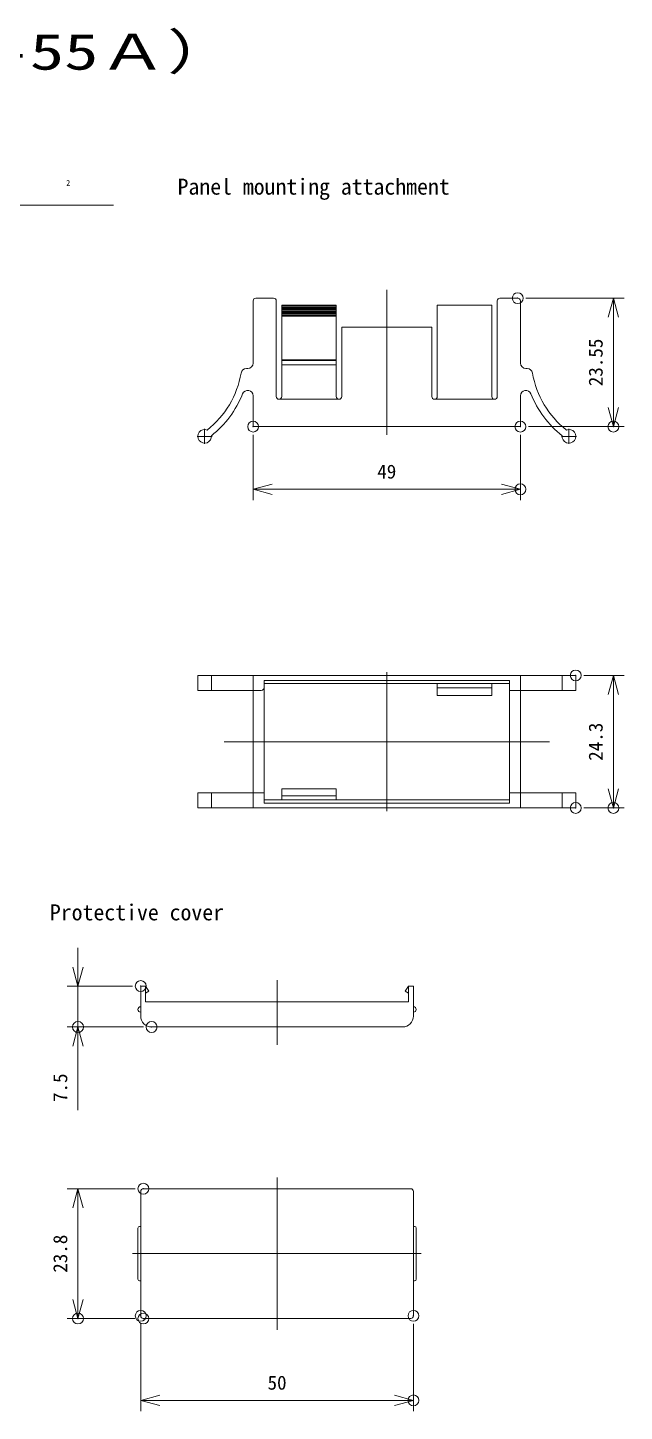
# Model space of a CAD drawing. Units: millimetres at full size. Extents: x -34906 to 7411, y -8440 to 3030.
# Drawn here: x -34405.2 to -34295.9, y -6701.4 to -6447.6 of the extents above; entities that cross this region are included whole.
import ezdxf
from ezdxf.enums import TextEntityAlignment as Align

# ---------------------------------------------------------------- set-up
doc = ezdxf.new("R2010")
doc.units = ezdxf.units.MM
doc.header["$LTSCALE"] = 4
doc.header["$PDMODE"] = 32
doc.header["$PDSIZE"] = 2
doc.linetypes.add('USER1', pattern=[28.575, 19.05, -3.175, 3.175, -3.175])
doc.linetypes.add('USER5', pattern=[50.8, 31.75, -6.35, 6.35, -6.35])
for name, color, linetype, lineweight in [('0-2_01_外形線', 7, 'Continuous', 18), ('0-3_04_中心線', 7, 'USER1', 9), ('0-4_06_文字', 7, 'Continuous', 9), ('0-5_07_寸法線', 7, 'Continuous', 9)]:
    doc.layers.add(name, color=color, linetype=linetype, lineweight=lineweight)
doc.styles.add('ＭＳ ゴシック', font='')
doc.styles.get('ＭＳ ゴシック').set_extended_font_data('MS Gothic')

msp = doc.modelspace()

# ---------------------------------------------------------------- linework, layer by layer
at = {"layer": '0-2_01_外形線'}
for p, q in [((-34363.907, -6497.745), (-34363.907, -6509.156)), ((-34363.907, -6497.745), (-34363.907, -6509.156)), ((-34363.407, -6497.245), (-34360.157, -6497.245)), ((-34363.407, -6497.245), (-34360.157, -6497.245)), ((-34359.657, -6497.745), (-34359.657, -6515.295)), ((-34359.657, -6497.745), (-34359.657, -6515.295)), ((-34348.657, -6498.545), (-34358.657, -6498.545)), ((-34358.657, -6515.295), (-34358.657, -6498.545)), ((-34348.657, -6498.545), (-34358.657, -6498.545)), ((-34358.657, -6515.295), (-34358.657, -6498.545)), ((-34358.657, -6498.745), (-34348.657, -6498.745)), ((-34358.657, -6498.745), (-34348.657, -6498.745)), ((-34358.657, -6498.945), (-34348.657, -6498.945)), ((-34358.657, -6498.945), (-34348.657, -6498.945)), ((-34348.657, -6498.545), (-34348.657, -6515.295)), ((-34348.657, -6498.545), (-34348.657, -6515.295)), ((-34330.157, -6498.545), (-34330.157, -6515.295)), ((-34330.157, -6498.545), (-34320.157, -6498.545)), ((-34330.157, -6498.545), (-34330.157, -6515.295)), ((-34330.157, -6498.545), (-34320.157, -6498.545)), ((-34320.157, -6515.295), (-34320.157, -6498.545)), ((-34320.157, -6515.295), (-34320.157, -6498.545)), ((-34319.157, -6497.745), (-34319.157, -6515.295)), ((-34319.157, -6497.745), (-34319.157, -6515.295)), ((-34315.407, -6497.245), (-34318.657, -6497.245)), ((-34315.407, -6497.245), (-34318.657, -6497.245)), ((-34314.907, -6497.745), (-34314.907, -6509.156)), ((-34314.907, -6497.745), (-34314.907, -6509.156)), ((-34358.657, -6499.145), (-34348.657, -6499.145)), ((-34358.657, -6499.145), (-34348.657, -6499.145)), ((-34358.657, -6499.345), (-34348.657, -6499.345)), ((-34358.657, -6499.345), (-34348.657, -6499.345)), ((-34358.657, -6499.545), (-34348.657, -6499.545)), ((-34358.657, -6499.545), (-34348.657, -6499.545)), ((-34358.657, -6499.745), (-34348.657, -6499.745)), ((-34358.657, -6499.745), (-34348.657, -6499.745)), ((-34358.657, -6499.945), (-34348.657, -6499.945)), ((-34358.657, -6499.945), (-34348.657, -6499.945)), ((-34358.657, -6500.145), (-34348.657, -6500.145)), ((-34358.657, -6500.145), (-34348.657, -6500.145)), ((-34358.657, -6500.345), (-34348.657, -6500.345)), ((-34358.657, -6500.345), (-34348.657, -6500.345)), ((-34358.657, -6500.545), (-34348.657, -6500.545)), ((-34358.657, -6500.545), (-34348.657, -6500.545)), ((-34331.157, -6502.545), (-34347.657, -6502.545)), ((-34347.657, -6502.545), (-34347.657, -6515.295)), ((-34331.157, -6502.545), (-34347.657, -6502.545)), ((-34347.657, -6502.545), (-34347.657, -6515.295)), ((-34331.157, -6515.295), (-34331.157, -6502.545)), ((-34331.157, -6515.295), (-34331.157, -6502.545)), ((-34348.657, -6508.546), (-34358.657, -6508.546)), ((-34348.657, -6508.546), (-34358.657, -6508.546)), ((-34358.657, -6508.696), (-34348.657, -6508.696)), ((-34358.657, -6508.696), (-34348.657, -6508.696)), ((-34365.132, -6510.156), (-34364.907, -6510.156)), ((-34365.132, -6510.156), (-34364.907, -6510.156)), ((-34358.457, -6509.446), (-34348.857, -6509.446)), ((-34358.457, -6509.446), (-34348.857, -6509.446)), ((-34313.683, -6510.156), (-34313.907, -6510.156)), ((-34313.683, -6510.156), (-34313.907, -6510.156)), ((-34363.907, -6515.156), (-34363.907, -6520.795)), ((-34363.907, -6515.156), (-34363.907, -6520.795)), ((-34348.157, -6515.795), (-34359.157, -6515.795)), ((-34348.157, -6515.795), (-34359.157, -6515.795)), ((-34330.657, -6515.795), (-34319.657, -6515.795)), ((-34330.657, -6515.795), (-34319.657, -6515.795)), ((-34314.907, -6515.156), (-34314.907, -6520.795)), ((-34314.907, -6515.156), (-34314.907, -6520.795)), ((-34314.907, -6520.795), (-34363.907, -6520.795)), ((-34314.907, -6520.795), (-34363.907, -6520.795)), ((-34304.766, -6566.445), (-34374.049, -6566.445)), ((-34374.049, -6569.195), (-34374.049, -6566.445)), ((-34304.766, -6566.445), (-34374.049, -6566.445)), ((-34374.049, -6569.195), (-34374.049, -6566.445)), ((-34371.549, -6569.195), (-34371.549, -6566.445)), ((-34371.549, -6569.195), (-34371.549, -6566.445)), ((-34363.907, -6569.195), (-34363.907, -6566.445)), ((-34363.907, -6569.195), (-34363.907, -6566.445)), ((-34316.907, -6567.345), (-34361.907, -6567.345)), ((-34361.907, -6567.345), (-34361.907, -6589.845)), ((-34316.907, -6567.345), (-34361.907, -6567.345)), ((-34361.907, -6567.345), (-34361.907, -6589.845)), ((-34316.907, -6589.845), (-34316.907, -6567.345)), ((-34316.907, -6589.845), (-34316.907, -6567.345)), ((-34314.907, -6566.445), (-34314.907, -6569.195)), ((-34314.907, -6566.445), (-34314.907, -6569.195)), ((-34307.266, -6566.445), (-34307.266, -6569.195)), ((-34307.266, -6566.445), (-34307.266, -6569.195)), ((-34304.766, -6566.445), (-34304.766, -6569.195)), ((-34304.766, -6566.445), (-34304.766, -6569.195)), ((-34374.049, -6569.195), (-34363.907, -6569.195)), ((-34374.049, -6569.195), (-34363.907, -6569.195)), ((-34363.907, -6587.995), (-34363.907, -6569.195)), ((-34363.907, -6569.195), (-34362.407, -6569.195)), ((-34363.907, -6587.995), (-34363.907, -6569.195)), ((-34363.907, -6569.195), (-34362.407, -6569.195)), ((-34316.907, -6567.945), (-34361.907, -6567.945)), ((-34316.907, -6567.945), (-34361.907, -6567.945)), ((-34330.157, -6567.945), (-34330.157, -6570.145)), ((-34330.157, -6567.945), (-34330.157, -6570.145)), ((-34320.157, -6568.695), (-34330.157, -6568.695)), ((-34320.157, -6568.695), (-34330.157, -6568.695)), ((-34320.157, -6570.145), (-34320.157, -6567.945)), ((-34320.157, -6570.145), (-34320.157, -6567.945)), ((-34314.907, -6569.195), (-34316.907, -6569.195)), ((-34314.907, -6569.195), (-34316.907, -6569.195)), ((-34314.907, -6569.195), (-34314.907, -6587.995)), ((-34304.766, -6569.195), (-34314.907, -6569.195)), ((-34314.907, -6569.195), (-34314.907, -6587.995)), ((-34304.766, -6569.195), (-34314.907, -6569.195)), ((-34320.157, -6570.145), (-34330.157, -6570.145)), ((-34320.157, -6570.145), (-34330.157, -6570.145)), ((-34358.657, -6587.245), (-34348.657, -6587.245)), ((-34358.657, -6589.245), (-34358.657, -6587.245)), ((-34358.657, -6587.245), (-34348.657, -6587.245)), ((-34358.657, -6589.245), (-34358.657, -6587.245)), ((-34348.657, -6587.245), (-34348.657, -6589.245)), ((-34348.657, -6587.245), (-34348.657, -6589.245)), ((-34374.049, -6590.745), (-34374.049, -6587.995)), ((-34374.049, -6587.995), (-34363.907, -6587.995)), ((-34374.049, -6590.745), (-34374.049, -6587.995)), ((-34374.049, -6587.995), (-34363.907, -6587.995)), ((-34371.549, -6590.745), (-34371.549, -6587.995)), ((-34371.549, -6590.745), (-34371.549, -6587.995)), ((-34363.907, -6590.745), (-34363.907, -6587.995)), ((-34363.907, -6587.995), (-34361.907, -6587.995)), ((-34363.907, -6590.745), (-34363.907, -6587.995)), ((-34363.907, -6587.995), (-34361.907, -6587.995)), ((-34361.907, -6589.245), (-34316.907, -6589.245)), ((-34361.907, -6589.245), (-34316.907, -6589.245)), ((-34361.907, -6589.845), (-34316.907, -6589.845)), ((-34361.907, -6589.845), (-34316.907, -6589.845)), ((-34358.657, -6588.495), (-34348.657, -6588.495)), ((-34358.657, -6588.495), (-34348.657, -6588.495)), ((-34314.907, -6587.995), (-34316.907, -6587.995)), ((-34314.907, -6587.995), (-34316.907, -6587.995)), ((-34314.907, -6587.995), (-34314.907, -6590.745)), ((-34304.766, -6587.995), (-34314.907, -6587.995)), ((-34314.907, -6587.995), (-34314.907, -6590.745)), ((-34304.766, -6587.995), (-34314.907, -6587.995)), ((-34307.266, -6587.995), (-34307.266, -6590.745)), ((-34307.266, -6587.995), (-34307.266, -6590.745)), ((-34304.766, -6587.995), (-34304.766, -6590.745)), ((-34304.766, -6587.995), (-34304.766, -6590.745)), ((-34304.766, -6590.745), (-34374.049, -6590.745)), ((-34304.766, -6590.745), (-34374.049, -6590.745)), ((-34383.618, -6623.419), (-34384.518, -6623.419)), ((-34384.518, -6627.207), (-34384.518, -6623.419)), ((-34383.618, -6623.419), (-34384.518, -6623.419)), ((-34384.518, -6627.207), (-34384.518, -6623.419)), ((-34383.618, -6623.419), (-34383.018, -6624.319)), ((-34383.618, -6624.719), (-34383.618, -6623.419)), ((-34383.618, -6623.419), (-34383.018, -6624.319)), ((-34383.618, -6624.719), (-34383.618, -6623.419)), ((-34336.018, -6624.319), (-34335.418, -6623.419)), ((-34336.018, -6624.319), (-34335.418, -6623.419)), ((-34335.418, -6623.419), (-34335.418, -6624.719)), ((-34335.418, -6623.419), (-34334.518, -6623.419)), ((-34335.418, -6623.419), (-34335.418, -6624.719)), ((-34335.418, -6623.419), (-34334.518, -6623.419)), ((-34334.518, -6627.207), (-34334.518, -6623.419)), ((-34334.518, -6627.207), (-34334.518, -6623.419)), ((-34383.618, -6624.719), (-34383.018, -6624.319)), ((-34383.618, -6624.719), (-34383.018, -6624.319)), ((-34383.618, -6624.719), (-34383.618, -6626.319)), ((-34383.618, -6624.719), (-34383.618, -6626.319)), ((-34335.418, -6624.719), (-34336.018, -6624.319)), ((-34335.418, -6624.719), (-34336.018, -6624.319)), ((-34335.418, -6626.319), (-34335.418, -6624.719)), ((-34335.418, -6626.319), (-34335.418, -6624.719)), ((-34384.518, -6628.207), (-34384.518, -6627.207)), ((-34384.518, -6628.207), (-34384.518, -6627.207)), ((-34384.518, -6628.919), (-34384.518, -6628.207)), ((-34384.518, -6628.919), (-34384.518, -6628.207)), ((-34383.618, -6626.319), (-34335.418, -6626.319)), ((-34383.618, -6626.319), (-34335.418, -6626.319)), ((-34334.518, -6628.207), (-34334.518, -6627.207)), ((-34334.518, -6628.207), (-34334.518, -6627.207)), ((-34334.518, -6628.919), (-34334.518, -6628.207)), ((-34334.518, -6628.919), (-34334.518, -6628.207)), ((-34382.518, -6630.919), (-34336.518, -6630.919)), ((-34382.518, -6630.919), (-34336.518, -6630.919)), ((-34384.518, -6667.491), (-34384.518, -6661.091)), ((-34384.518, -6667.491), (-34384.518, -6661.091)), ((-34384.018, -6660.591), (-34335.018, -6660.591)), ((-34384.018, -6660.591), (-34335.018, -6660.591)), ((-34334.518, -6661.091), (-34334.518, -6667.491)), ((-34334.518, -6661.091), (-34334.518, -6667.491)), ((-34385.018, -6677.191), (-34385.018, -6667.791)), ((-34385.018, -6677.191), (-34385.018, -6667.791)), ((-34384.718, -6667.491), (-34384.518, -6667.491)), ((-34384.718, -6667.491), (-34384.518, -6667.491)), ((-34384.518, -6677.491), (-34384.518, -6667.491)), ((-34384.518, -6677.491), (-34384.518, -6667.491)), ((-34334.518, -6667.491), (-34334.318, -6667.491)), ((-34334.518, -6667.491), (-34334.318, -6667.491)), ((-34334.018, -6677.191), (-34334.018, -6667.791)), ((-34334.018, -6677.191), (-34334.018, -6667.791)), ((-34384.718, -6677.491), (-34384.518, -6677.491)), ((-34384.718, -6677.491), (-34384.518, -6677.491)), ((-34384.518, -6683.891), (-34384.518, -6677.491)), ((-34384.518, -6683.891), (-34384.518, -6677.491)), ((-34334.518, -6677.491), (-34334.318, -6677.491)), ((-34334.518, -6677.491), (-34334.318, -6677.491)), ((-34335.018, -6684.391), (-34384.018, -6684.391)), ((-34335.018, -6684.391), (-34384.018, -6684.391))]:
    msp.add_line(p, q, dxfattribs=at)
msp.add_lwpolyline([(-34334.518, -6667.491), (-34334.518, -6677.491), (-34334.518, -6683.891)], dxfattribs=at)
msp.add_lwpolyline([(-34334.518, -6667.491), (-34334.518, -6677.491), (-34334.518, -6683.891)], dxfattribs=at)
for centre, radius, start, end in [((-34363.407, -6497.745), 0.5, 90, 180), ((-34363.407, -6497.745), 0.5, 90, 180), ((-34360.157, -6497.745), 0.5, 0, 90), ((-34360.157, -6497.745), 0.5, 0, 90), ((-34318.657, -6497.745), 0.5, 90, 180), ((-34318.657, -6497.745), 0.5, 90, 180), ((-34315.407, -6497.745), 0.5, 0, 90), ((-34315.407, -6497.745), 0.5, 0, 90), ((-34364.907, -6509.156), 1, 270, 0), ((-34364.907, -6509.156), 1, 270, 0), ((-34313.907, -6509.156), 1, 180, 270), ((-34313.907, -6509.156), 1, 180, 270), ((-34382.87, -6508.095), 17, 308.32131, 350.21072), ((-34382.87, -6508.095), 17, 308.32131, 350.21072), ((-34365.132, -6511.156), 1, 90, 170.21072), ((-34365.132, -6511.156), 1, 90, 170.21072), ((-34358.457, -6509.646), 0.2, 90, 180), ((-34358.457, -6509.646), 0.2, 90, 180), ((-34348.857, -6509.646), 0.2, 0, 90), ((-34348.857, -6509.646), 0.2, 0, 90), ((-34313.683, -6511.156), 1, 9.78928, 90), ((-34313.683, -6511.156), 1, 9.78928, 90), ((-34295.945, -6508.095), 17, 189.78928, 231.67869), ((-34295.945, -6508.095), 17, 189.78928, 231.67869), ((-34364.907, -6515.156), 1, 0, 158.54154), ((-34364.907, -6515.156), 1, 0, 158.54154), ((-34313.907, -6515.156), 1, 21.45846, 180), ((-34313.907, -6515.156), 1, 21.45846, 180), ((-34382.87, -6508.095), 18.3, 308.1935, 338.54154), ((-34382.87, -6508.095), 18.3, 308.1935, 338.54154), ((-34359.157, -6515.295), 0.5, 180, 270), ((-34359.157, -6515.295), 0.5, 180, 270), ((-34359.157, -6515.295), 0.5, 270, 0), ((-34359.157, -6515.295), 0.5, 270, 0), ((-34348.157, -6515.295), 0.5, 180, 270), ((-34348.157, -6515.295), 0.5, 180, 270), ((-34348.157, -6515.295), 0.5, 270, 0), ((-34348.157, -6515.295), 0.5, 270, 0), ((-34330.657, -6515.295), 0.5, 180, 270), ((-34330.657, -6515.295), 0.5, 180, 270), ((-34330.657, -6515.295), 0.5, 270, 0), ((-34330.657, -6515.295), 0.5, 270, 0), ((-34319.657, -6515.295), 0.5, 180, 270), ((-34319.657, -6515.295), 0.5, 180, 270), ((-34319.657, -6515.295), 0.5, 270, 0), ((-34319.657, -6515.295), 0.5, 270, 0), ((-34295.945, -6508.095), 18.3, 201.45846, 231.8065), ((-34295.945, -6508.095), 18.3, 201.45846, 231.8065), ((-34372.799, -6522.59), 1.25, 67.87089, 5.17444), ((-34372.799, -6522.59), 1.25, 67.87089, 5.17444), ((-34306.016, -6522.59), 1.25, 174.82556, 112.12911), ((-34306.016, -6522.59), 1.25, 174.82556, 112.12911), ((-34362.407, -6568.695), 0.5, 270, 0), ((-34362.407, -6568.695), 0.5, 270, 0), ((-34384.518, -6627.707), 0.5, 90, 270), ((-34384.518, -6627.707), 0.5, 90, 270), ((-34334.518, -6627.707), 0.5, 270, 90), ((-34334.518, -6627.707), 0.5, 270, 90), ((-34382.518, -6628.919), 2, 180, 270), ((-34382.518, -6628.919), 2, 180, 270), ((-34336.518, -6628.919), 2, 270, 0), ((-34336.518, -6628.919), 2, 270, 0), ((-34384.018, -6661.091), 0.5, 90, 180), ((-34384.018, -6661.091), 0.5, 90, 180), ((-34335.018, -6661.091), 0.5, 0, 90), ((-34335.018, -6661.091), 0.5, 0, 90), ((-34384.718, -6667.791), 0.3, 90, 180), ((-34384.718, -6667.791), 0.3, 90, 180), ((-34334.318, -6667.791), 0.3, 0, 90), ((-34334.318, -6667.791), 0.3, 0, 90), ((-34384.718, -6677.191), 0.3, 180, 270), ((-34384.718, -6677.191), 0.3, 180, 270), ((-34334.318, -6677.191), 0.3, 270, 0), ((-34334.318, -6677.191), 0.3, 270, 0), ((-34384.018, -6683.891), 0.5, 180, 270), ((-34384.018, -6683.891), 0.5, 180, 270), ((-34335.018, -6683.891), 0.5, 270, 0), ((-34335.018, -6683.891), 0.5, 270, 0)]:
    msp.add_arc(centre, radius, start, end, dxfattribs=at)
at = {"layer": '0-3_04_中心線', "color": 1, "linetype": 'USER5', "lineweight": 18}
for p, q in [((-34339.407, -6495.745), (-34339.407, -6522.333)), ((-34339.407, -6495.745), (-34339.407, -6522.333)), ((-34372.799, -6521.215), (-34372.799, -6523.965)), ((-34372.799, -6521.215), (-34372.799, -6523.965)), ((-34306.016, -6521.215), (-34306.016, -6523.965)), ((-34306.016, -6521.215), (-34306.016, -6523.965)), ((-34371.424, -6522.59), (-34374.174, -6522.59)), ((-34371.424, -6522.59), (-34374.174, -6522.59)), ((-34304.641, -6522.59), (-34307.391, -6522.59)), ((-34304.641, -6522.59), (-34307.391, -6522.59)), ((-34339.407, -6591.345), (-34339.407, -6565.845)), ((-34339.407, -6591.345), (-34339.407, -6565.845)), ((-34369.243, -6578.595), (-34309.571, -6578.595)), ((-34369.243, -6578.595), (-34309.571, -6578.595)), ((-34359.518, -6622.317), (-34359.518, -6634.22)), ((-34359.518, -6622.317), (-34359.518, -6634.22)), ((-34359.518, -6686.44), (-34359.518, -6658.541)), ((-34359.518, -6686.44), (-34359.518, -6658.541)), ((-34333.08, -6672.491), (-34385.996, -6672.491)), ((-34333.08, -6672.491), (-34385.996, -6672.491))]:
    msp.add_line(p, q, dxfattribs=at)
at = {"layer": '0-5_07_寸法線', "color": 3, "lineweight": 18}
for p, q in [((-34437.979, -6480.196), (-34389.502, -6480.196)), ((-34437.979, -6480.196), (-34389.502, -6480.196)), ((-34313.907, -6497.245), (-34295.867, -6497.245)), ((-34313.907, -6497.245), (-34295.867, -6497.245)), ((-34297.867, -6500.745), (-34297.867, -6517.295)), ((-34297.867, -6500.745), (-34297.867, -6517.295)), ((-34313.407, -6520.795), (-34295.867, -6520.795)), ((-34313.407, -6520.795), (-34295.867, -6520.795)), ((-34363.907, -6522.295), (-34363.907, -6534.308)), ((-34363.907, -6522.295), (-34363.907, -6534.308)), ((-34314.907, -6522.295), (-34314.907, -6534.308)), ((-34314.907, -6522.295), (-34314.907, -6534.308)), ((-34360.407, -6532.308), (-34318.407, -6532.308)), ((-34360.407, -6532.308), (-34318.407, -6532.308)), ((-34303.266, -6566.445), (-34295.867, -6566.445)), ((-34303.266, -6566.445), (-34295.867, -6566.445)), ((-34297.867, -6569.945), (-34297.867, -6587.245)), ((-34297.867, -6569.945), (-34297.867, -6587.245)), ((-34303.266, -6590.745), (-34295.867, -6590.745)), ((-34303.266, -6590.745), (-34295.867, -6590.745)), ((-34396.015, -6619.919), (-34396.015, -6616.419)), ((-34396.015, -6619.919), (-34396.015, -6616.419)), ((-34386.018, -6623.419), (-34398.015, -6623.419)), ((-34386.018, -6623.419), (-34398.015, -6623.419)), ((-34396.015, -6623.419), (-34396.015, -6630.919)), ((-34396.015, -6623.419), (-34396.015, -6630.919)), ((-34384.018, -6630.919), (-34398.015, -6630.919)), ((-34384.018, -6630.919), (-34398.015, -6630.919)), ((-34396.015, -6634.419), (-34396.015, -6646.186)), ((-34396.015, -6634.419), (-34396.015, -6646.186)), ((-34385.518, -6660.591), (-34398.015, -6660.591)), ((-34385.518, -6660.591), (-34398.015, -6660.591)), ((-34396.015, -6664.091), (-34396.015, -6680.891)), ((-34396.015, -6664.091), (-34396.015, -6680.891)), ((-34385.518, -6684.391), (-34398.015, -6684.391)), ((-34385.518, -6684.391), (-34398.015, -6684.391)), ((-34384.518, -6685.391), (-34384.518, -6701.409)), ((-34384.518, -6685.391), (-34384.518, -6701.409)), ((-34334.518, -6685.391), (-34334.518, -6701.409)), ((-34334.518, -6685.391), (-34334.518, -6701.409)), ((-34381.018, -6699.409), (-34338.018, -6699.409)), ((-34381.018, -6699.409), (-34338.018, -6699.409))]:
    msp.add_line(p, q, dxfattribs=at)
at = {"layer": '0-5_07_寸法線'}
for p, q in [((-34297.867, -6497.245), (-34297.867, -6500.745)), ((-34297.867, -6497.245), (-34297.867, -6500.745)), ((-34297.867, -6520.795), (-34297.867, -6517.295)), ((-34297.867, -6520.795), (-34297.867, -6517.295)), ((-34363.907, -6532.308), (-34360.407, -6532.308)), ((-34363.907, -6532.308), (-34360.407, -6532.308)), ((-34314.907, -6532.308), (-34318.407, -6532.308)), ((-34314.907, -6532.308), (-34318.407, -6532.308)), ((-34297.867, -6566.445), (-34297.867, -6569.945)), ((-34297.867, -6566.445), (-34297.867, -6569.945)), ((-34297.867, -6590.745), (-34297.867, -6587.245)), ((-34297.867, -6590.745), (-34297.867, -6587.245)), ((-34396.015, -6623.419), (-34396.015, -6619.919)), ((-34396.015, -6623.419), (-34396.015, -6619.919)), ((-34396.015, -6630.919), (-34396.015, -6634.419)), ((-34396.015, -6630.919), (-34396.015, -6634.419)), ((-34396.015, -6660.591), (-34396.015, -6664.091)), ((-34396.015, -6660.591), (-34396.015, -6664.091)), ((-34396.015, -6684.391), (-34396.015, -6680.891)), ((-34396.015, -6684.391), (-34396.015, -6680.891)), ((-34384.518, -6699.409), (-34381.018, -6699.409)), ((-34384.518, -6699.409), (-34381.018, -6699.409)), ((-34334.518, -6699.409), (-34338.018, -6699.409)), ((-34334.518, -6699.409), (-34338.018, -6699.409))]:
    msp.add_line(p, q, dxfattribs=at)
for points in [[(-34298.805, -6500.745), (-34297.867, -6497.245), (-34296.93, -6500.745)], [(-34298.805, -6500.745), (-34297.867, -6497.245), (-34296.93, -6500.745)], [(-34296.93, -6517.295), (-34297.867, -6520.795), (-34298.805, -6517.295)], [(-34296.93, -6517.295), (-34297.867, -6520.795), (-34298.805, -6517.295)], [(-34360.407, -6533.246), (-34363.907, -6532.308), (-34360.407, -6531.37)], [(-34360.407, -6533.246), (-34363.907, -6532.308), (-34360.407, -6531.37)], [(-34318.407, -6531.37), (-34314.907, -6532.308), (-34318.407, -6533.246)], [(-34318.407, -6531.37), (-34314.907, -6532.308), (-34318.407, -6533.246)], [(-34298.805, -6569.945), (-34297.867, -6566.445), (-34296.93, -6569.945)], [(-34298.805, -6569.945), (-34297.867, -6566.445), (-34296.93, -6569.945)], [(-34296.93, -6587.245), (-34297.867, -6590.745), (-34298.805, -6587.245)], [(-34296.93, -6587.245), (-34297.867, -6590.745), (-34298.805, -6587.245)], [(-34395.078, -6619.919), (-34396.015, -6623.419), (-34396.953, -6619.919)], [(-34395.078, -6619.919), (-34396.015, -6623.419), (-34396.953, -6619.919)], [(-34396.953, -6634.419), (-34396.015, -6630.919), (-34395.078, -6634.419)], [(-34396.953, -6634.419), (-34396.015, -6630.919), (-34395.078, -6634.419)], [(-34396.953, -6664.091), (-34396.015, -6660.591), (-34395.078, -6664.091)], [(-34396.953, -6664.091), (-34396.015, -6660.591), (-34395.078, -6664.091)], [(-34395.078, -6680.891), (-34396.015, -6684.391), (-34396.953, -6680.891)], [(-34395.078, -6680.891), (-34396.015, -6684.391), (-34396.953, -6680.891)], [(-34381.018, -6700.347), (-34384.518, -6699.409), (-34381.018, -6698.471)], [(-34381.018, -6700.347), (-34384.518, -6699.409), (-34381.018, -6698.471)], [(-34338.018, -6698.471), (-34334.518, -6699.409), (-34338.018, -6700.347)], [(-34338.018, -6698.471), (-34334.518, -6699.409), (-34338.018, -6700.347)]]:
    msp.add_lwpolyline(points, dxfattribs=at)
for p in [(-34315.407, -6497.245), (-34363.907, -6520.795), (-34314.907, -6520.795), (-34314.907, -6520.795), (-34297.867, -6520.795), (-34314.907, -6532.308), (-34304.766, -6566.445), (-34304.766, -6590.745), (-34297.867, -6590.745), (-34384.518, -6623.419), (-34396.015, -6630.919), (-34382.518, -6630.919), (-34384.018, -6660.591), (-34396.015, -6684.391), (-34384.518, -6683.891), (-34384.018, -6684.391), (-34334.518, -6683.891), (-34334.518, -6699.409)]:
    msp.add_point(p, dxfattribs=at)

# ---------------------------------------------------------------- texts
at = {"layer": '0-4_06_文字', "style": 'ＭＳ ゴシック', "width": 1.4}
msp.add_text('パネル取付NPNアンプ(採用はＦＴ-55Ａ）', height=6.598, dxfattribs=at).set_placement((-34600.05, -6457.321), align=Align.BOTTOM_LEFT)
msp.add_text('パネル取付NPNアンプ(採用はＦＴ-55Ａ）', height=6.598, dxfattribs=at).set_placement((-34600.05, -6457.321), align=Align.BOTTOM_LEFT)
at = {"layer": '0-4_06_文字', "style": 'ＭＳ ゴシック'}
for s, p in [('Panel mounting attachment', (-34377.758, -6479.142)), ('Panel mounting attachment', (-34377.758, -6479.142)), ('Protective cover', (-34401.163, -6612.241)), ('Protective cover', (-34401.163, -6612.241))]:
    msp.add_text(s, height=2.933, dxfattribs=at).set_placement(p, align=Align.BOTTOM_LEFT)
at = {"layer": '0-5_07_寸法線', "style": 'ＭＳ ゴシック'}
for s, height, p in [('2', 1.1, (-34398.183, -6477.006)), ('2', 1.1, (-34398.183, -6477.006)), ('49', 2.566, (-34341.157, -6531.108)), ('49', 2.566, (-34341.157, -6531.108)), ('50', 2.566, (-34361.268, -6698.209)), ('50', 2.566, (-34361.268, -6698.209))]:
    msp.add_text(s, height=height, dxfattribs=at).set_placement(p, align=Align.BOTTOM_LEFT)
for s, p in [('23.55', (-34299.067, -6513.395)), ('23.55', (-34299.067, -6513.395)), ('24.3', (-34299.067, -6582.095)), ('24.3', (-34299.067, -6582.095)), ('7.5', (-34397.215, -6644.677)), ('7.5', (-34397.215, -6644.677)), ('23.8', (-34397.215, -6675.991)), ('23.8', (-34397.215, -6675.991))]:
    msp.add_text(s, height=2.566, rotation=90, dxfattribs=at).set_placement(p, align=Align.BOTTOM_LEFT)

doc.saveas('drawing.dxf')
